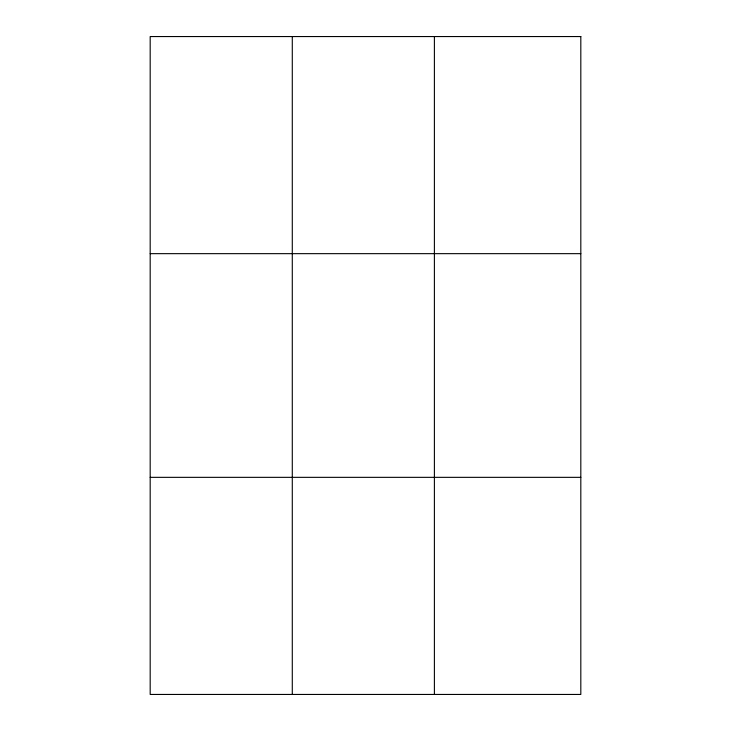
<?xml version="1.0" encoding="UTF-8"?>
<svg xmlns="http://www.w3.org/2000/svg" width="731" height="731" viewBox="0 0 731 731"><rect width="100%" height="100%" fill="white"/><g stroke="black" fill="none" stroke-linecap="round" stroke-linejoin="round"><path stroke-width="1.1" d="M292.29 694.45L292.29 36.55M434.397 694.45L434.397 36.55M150.184 253.657L580.816 253.657M150.184 477.343L580.816 477.343M580.816 36.55L580.816 694.45L150.184 694.45L150.184 36.55L580.816 36.55"/></g></svg>
